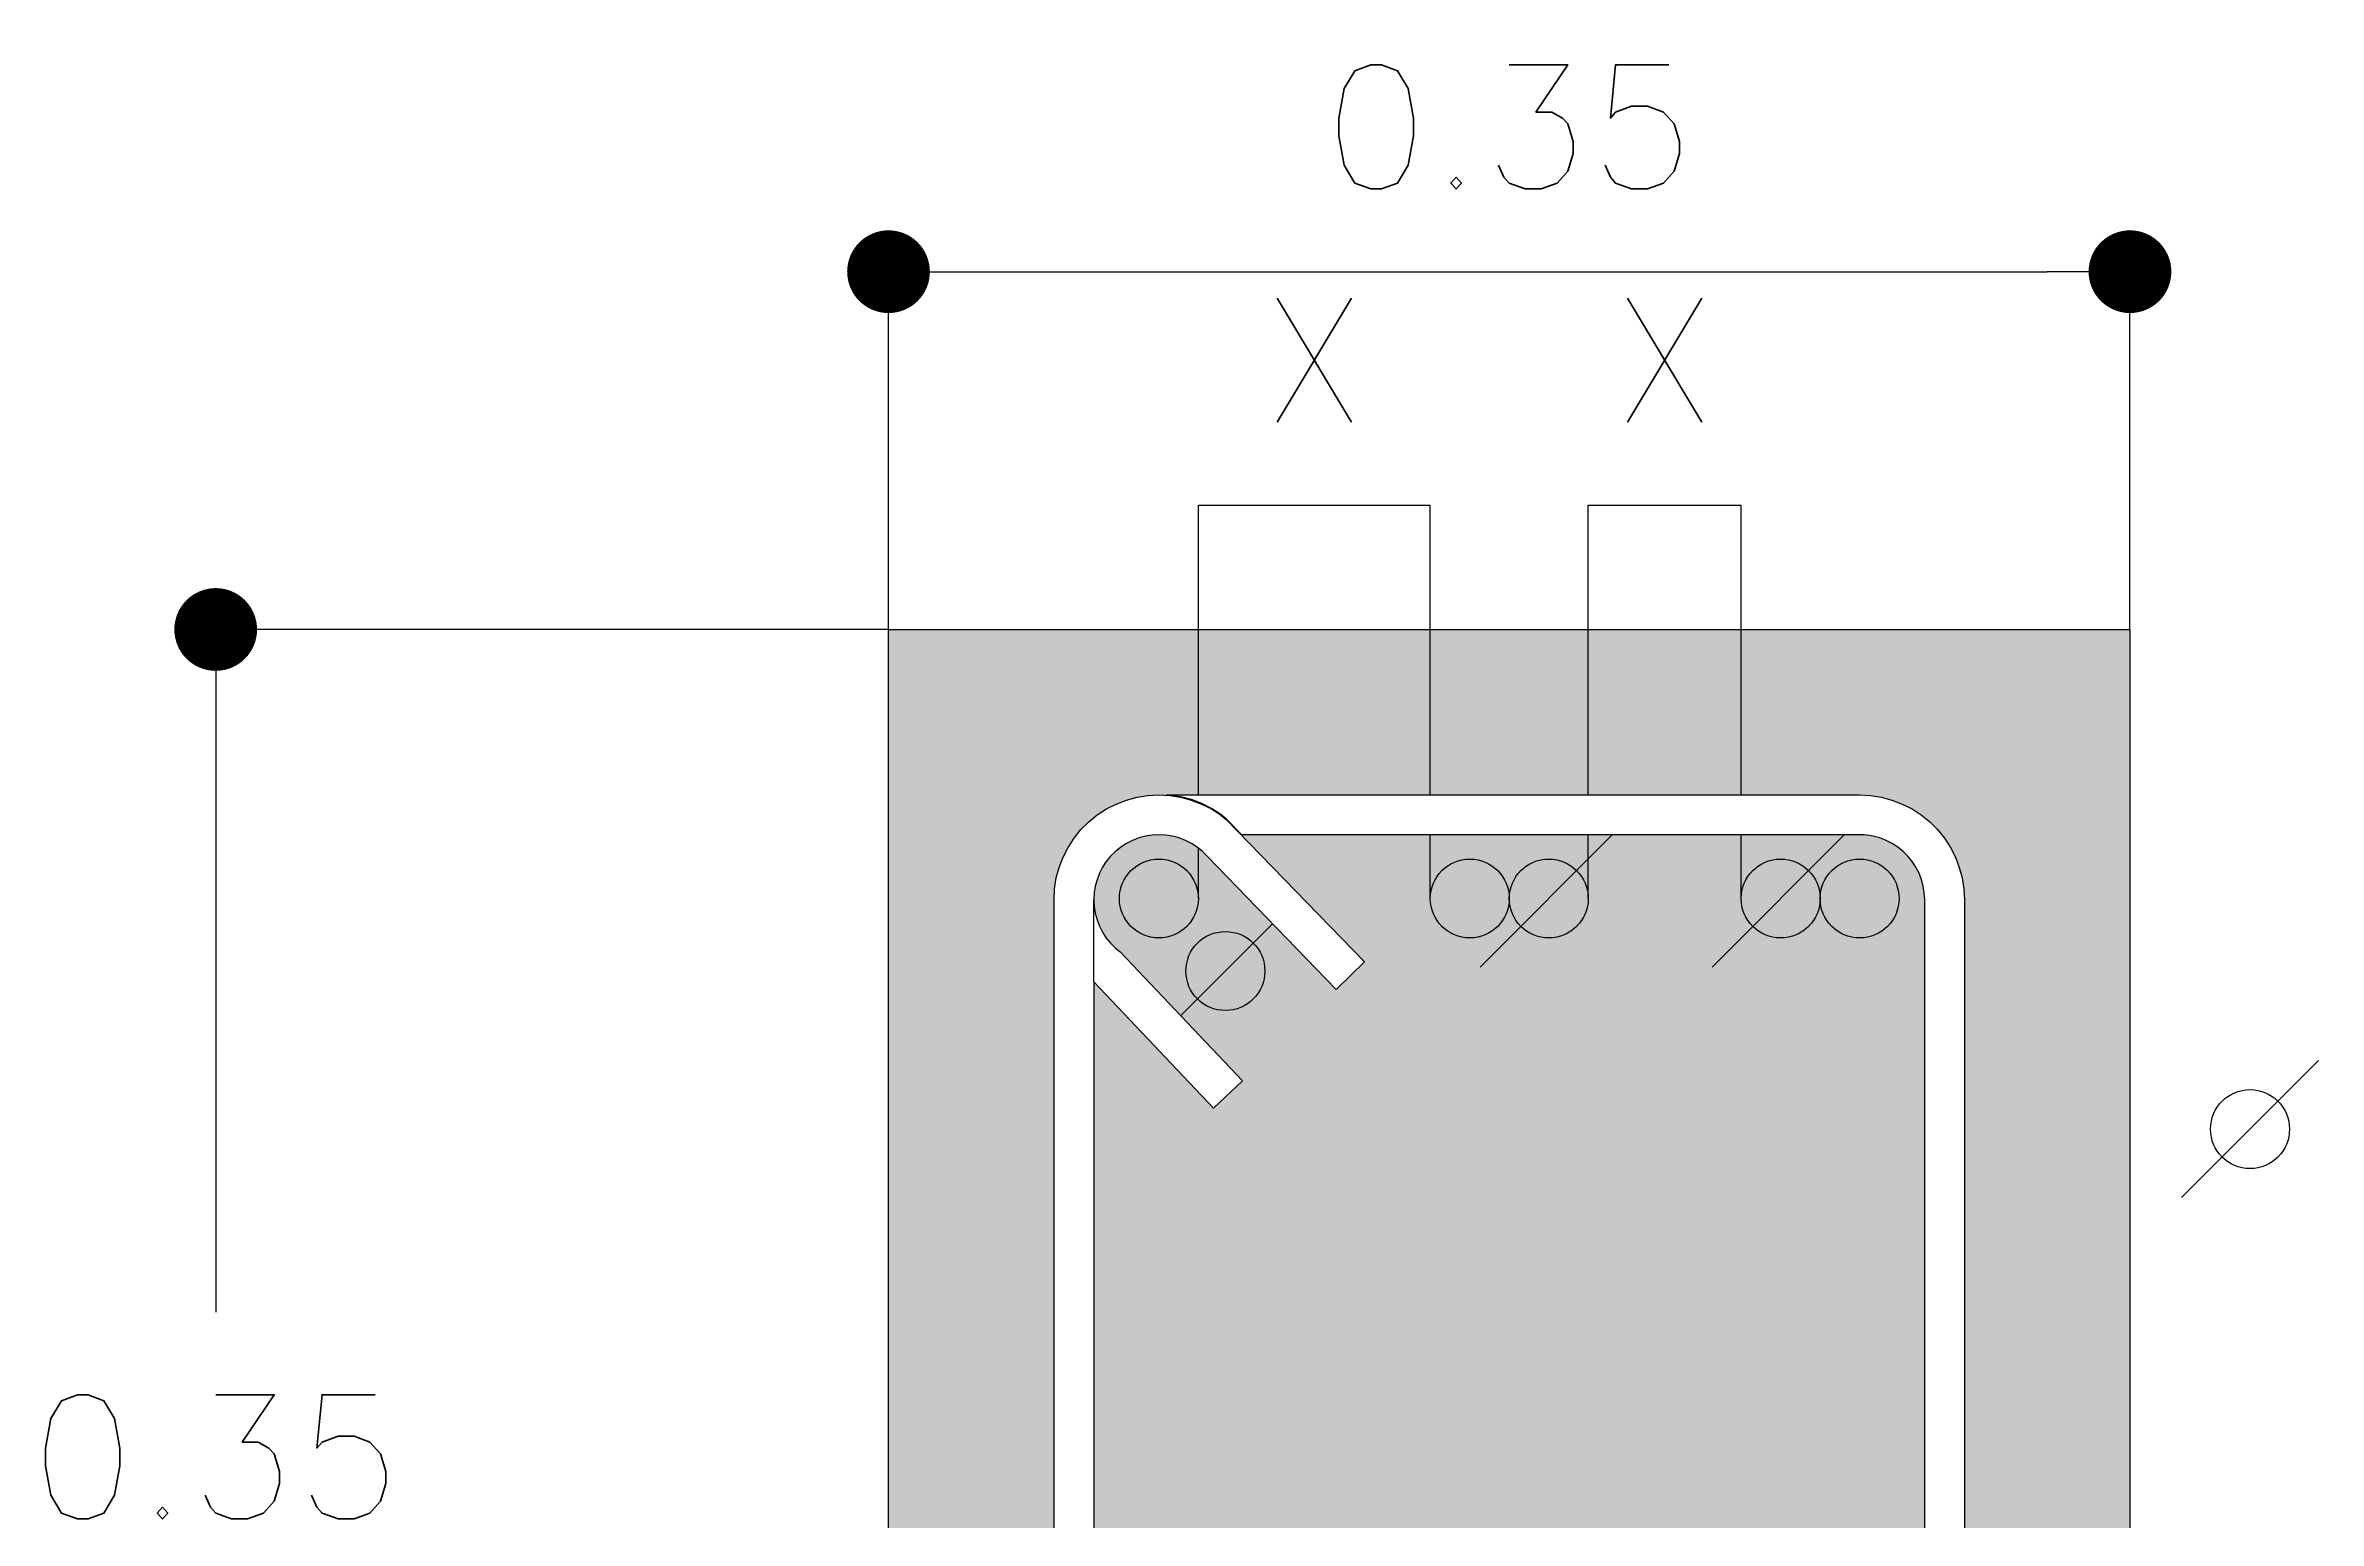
# Model space of a CAD drawing. Header units: millimetres. Extents: x 0 to 212, y -9 to 41.
# Drawn here: x 32.756 to 33.306, y -2.194 to -1.837 of the extents above; entities that cross this region are included whole.
import ezdxf

# ---------------------------------------------------------------- set-up
doc = ezdxf.new("R2010")
doc.units = ezdxf.units.MM
doc.header["$LTSCALE"] = 0.01
doc.header["$PDMODE"] = 3
for name, color, linetype in [('FC_BORDES', 4, 'Continuous'), ('FC_COTAS', 1, 'Continuous'), ('FC_HATCH 254', 254, 'Continuous'), ('FC_REFUERZO 2', 1, 'Continuous')]:
    doc.layers.add(name, color=color, linetype=linetype)
doc.styles.add('FC_TEXT1', font='romans.shx')
doc.dimstyles.new('FC_COTAS', dxfattribs={"dimtxt": 0.0015, "dimasz": 0.001, "dimexe": 0, "dimexo": 0, "dimgap": 0.001, "dimtad": 1, "dimtih": 1, "dimtoh": 1, "dimzin": 0, "dimdsep": 46, "dimtxsty": 'FC_TEXT1', "dimblk": 'DOT', "dimcen": 0.09, "dimclrd": 256, "dimclre": 256, "dimclrt": 256, "dimadec": 0, "dimazin": 0, "dimtfac": 1, "dimtix": 1, "dimtmove": 2, "dimatfit": 3, "dimfxl": 1.002, "dimtolj": 1, "dimtzin": 0, "dimlwd": -1, "dimarcsym": 0})

# ---------------------------------------------------------------- blocks, each defined once
blk = doc.blocks.new('_Dot')
at = {"color": 0, "linetype": 'ByBlock', "lineweight": -2}
blk.add_line((-0.5, 0), (-1, 0), dxfattribs=at)
at = {"color": 0, "linetype": 'ByBlock', "const_width": 0.5}
blk.add_lwpolyline([(-0.25, 0, 1), (0.25, 0, 1)], format="xyb", close=True, dxfattribs=at)
blk = doc.blocks.new('*D220')
at = {"layer": 'Defpoints', "color": 0, "transparency": 16777216}
for p in [(32.79759, -1.97862), (32.96018, -1.97862), (32.96018, -2.37862)]:
    blk.add_point(p, dxfattribs=at)
at = {"layer": 'FC_COTAS', "lineweight": -2, "transparency": 16777216}
for p, q in [((32.96018, -1.97862), (32.79759, -1.97862)), ((32.96018, -2.37862), (32.79759, -2.37862))]:
    blk.add_line(p, q, dxfattribs=at)
at = {"layer": 'FC_COTAS', "transparency": 16777216}
for p, q in [((32.79759, -1.99862), (32.79759, -2.14362)), ((32.79759, -2.35862), (32.79759, -2.21362))]:
    blk.add_line(p, q, dxfattribs=at)
at = {"layer": 'FC_COTAS', "transparency": 16777216, "xscale": 0.02, "yscale": 0.02, "zscale": 0.02}
for p, rotation in [((32.79759, -1.97862), 90), ((32.79759, -2.37862), 270)]:
    blk.add_blockref('_Dot', p, dxfattribs=dict(at, rotation=rotation))
at = {"layer": 'FC_COTAS', "transparency": 16777216, "insert": (32.79759, -2.17862), "char_height": 0.03, "attachment_point": 5, "style": 'FC_TEXT1'}
blk.add_mtext('\\A1;0.35', dxfattribs=at)
blk = doc.blocks.new('*D88')
at = {"layer": 'Defpoints', "color": 0, "transparency": 16777216}
for p in [(33.26018, -1.89214), (32.96018, -1.97862), (33.26018, -1.97862)]:
    blk.add_point(p, dxfattribs=at)
at = {"layer": 'FC_COTAS', "lineweight": -2, "transparency": 16777216}
for p, q in [((32.96018, -1.97862), (32.96018, -1.89214)), ((33.26018, -1.97862), (33.26018, -1.89214))]:
    blk.add_line(p, q, dxfattribs=at)
at = {"layer": 'FC_COTAS', "transparency": 16777216}
blk.add_line((32.98018, -1.89214), (33.24018, -1.89214), dxfattribs=at)
at = {"layer": 'FC_COTAS', "transparency": 16777216, "xscale": 0.02, "yscale": 0.02, "zscale": 0.02, "rotation": 180}
blk.add_blockref('_Dot', (32.96018, -1.89214), dxfattribs=at)
at = {"layer": 'FC_COTAS', "transparency": 16777216, "xscale": 0.02, "yscale": 0.02, "zscale": 0.02}
blk.add_blockref('_Dot', (33.26018, -1.89214), dxfattribs=at)
at = {"layer": 'FC_COTAS', "transparency": 16777216, "insert": (33.11018, -1.85714), "char_height": 0.03, "attachment_point": 5, "style": 'FC_TEXT1'}
blk.add_mtext('\\A1;0.35', dxfattribs=at)
blk = doc.blocks.new('*D92')
at = {"layer": 'Defpoints', "color": 0, "transparency": 16777216}
for p in [(33.16623, -1.94855), (33.12926, -2.04365), (33.16623, -2.04365)]:
    blk.add_point(p, dxfattribs=at)
at = {"layer": 'FC_COTAS', "lineweight": -2, "transparency": 16777216}
for p, q in [((33.12926, -2.04365), (33.12926, -1.94855)), ((33.16623, -2.04365), (33.16623, -1.94855))]:
    blk.add_line(p, q, dxfattribs=at)
at = {"layer": 'FC_COTAS', "transparency": 16777216}
blk.add_line((33.12926, -1.94855), (33.16623, -1.94855), dxfattribs=at)
at = {"layer": 'FC_COTAS', "transparency": 16777216, "insert": (33.14775, -1.91355), "char_height": 0.03, "attachment_point": 5, "style": 'FC_TEXT1'}
blk.add_mtext('\\A1;X', dxfattribs=at)
blk = doc.blocks.new('*D95')
at = {"layer": 'Defpoints', "color": 0, "transparency": 16777216}
for p in [(33.0911, -1.94855), (33.03506, -2.04365), (33.0911, -2.04365)]:
    blk.add_point(p, dxfattribs=at)
at = {"layer": 'FC_COTAS', "lineweight": -2, "transparency": 16777216}
for p, q in [((33.03506, -2.04365), (33.03506, -1.94855)), ((33.0911, -2.04365), (33.0911, -1.94855))]:
    blk.add_line(p, q, dxfattribs=at)
at = {"layer": 'FC_COTAS', "transparency": 16777216}
blk.add_line((33.03506, -1.94855), (33.0911, -1.94855), dxfattribs=at)
at = {"layer": 'FC_COTAS', "transparency": 16777216, "insert": (33.06308, -1.91355), "char_height": 0.03, "attachment_point": 5, "style": 'FC_TEXT1'}
blk.add_mtext('\\A1;X', dxfattribs=at)
blk = doc.blocks.new('*U40')
at = {"color": 0, "ltscale": 1.5}
blk.add_lwpolyline([(-0.06484, -0.00961), (-0.06485, -0.0096)], dxfattribs=at)
blk.add_wipeout([(-0.08279, 0), (0.08466, 0), (0.08731, -0.00014), (0.08993, -0.00055), (0.09249, -0.00124), (0.09497, -0.00219), (0.09733, -0.00339), (0.09955, -0.00484), (0.10162, -0.00651), (0.10349, -0.00838), (0.10516, -0.01045), (0.10661, -0.01267), (0.10781, -0.01503), (0.10876, -0.01751), (0.10945, -0.02007), (0.10986, -0.02269), (0.11, -0.02534), (0.11, -0.29466), (0.10986, -0.29731), (0.10945, -0.29993), (0.10876, -0.30249), (0.10781, -0.30497), (0.10661, -0.30733), (0.10516, -0.30955), (0.10349, -0.31162), (0.10162, -0.31349), (0.09955, -0.31516), (0.09733, -0.31661), (0.09497, -0.31781), (0.09249, -0.31876), (0.08993, -0.31945), (0.08731, -0.31986), (0.08466, -0.32), (-0.08466, -0.32), (-0.08731, -0.31986), (-0.08993, -0.31945), (-0.09249, -0.31876), (-0.09497, -0.31781), (-0.09733, -0.31661), (-0.09955, -0.31516), (-0.10162, -0.31349), (-0.10349, -0.31162), (-0.10516, -0.30955), (-0.10661, -0.30733), (-0.10781, -0.30497), (-0.10876, -0.30249), (-0.10945, -0.29993), (-0.10986, -0.29731), (-0.11, -0.29466), (-0.11, -0.02534), (-0.10986, -0.02269), (-0.10945, -0.02007), (-0.10876, -0.01751), (-0.10781, -0.01503), (-0.10661, -0.01267), (-0.10516, -0.01045), (-0.10349, -0.00838), (-0.10162, -0.00651), (-0.09955, -0.00484), (-0.09733, -0.00339), (-0.09497, -0.00219), (-0.09249, -0.00124), (-0.08993, -0.00055), (-0.08731, -0.00014), (-0.08472, 0), (-0.08201, -0.00014), (-0.07939, -0.00055), (-0.07683, -0.00124), (-0.07435, -0.00219), (-0.07199, -0.00339), (-0.06977, -0.00484), (-0.06839, -0.00595), (-0.03495, -0.04034), (-0.04183, -0.04703), (-0.07297, -0.01482), (-0.07414, -0.01365), (-0.07542, -0.01262), (-0.0768, -0.01172), (-0.07826, -0.01097), (-0.0798, -0.01038), (-0.08139, -0.00996), (-0.08302, -0.0097), (-0.08466, -0.00961), (-0.0863, -0.0097), (-0.08793, -0.00996), (-0.08952, -0.01038), (-0.09106, -0.01097), (-0.09252, -0.01172), (-0.0939, -0.01262), (-0.09518, -0.01365), (-0.09635, -0.01482), (-0.09738, -0.0161), (-0.09828, -0.01748), (-0.09903, -0.01894), (-0.09962, -0.02048), (-0.10004, -0.02207), (-0.1003, -0.0237), (-0.10039, -0.02534), (-0.1003, -0.02698), (-0.10004, -0.02861), (-0.09962, -0.0302), (-0.09903, -0.03174), (-0.09828, -0.0332), (-0.09738, -0.03458), (-0.09635, -0.03586), (-0.09518, -0.03703), (-0.09405, -0.03794), (-0.0645, -0.06914), (-0.07146, -0.07574), (-0.1004, -0.0452), (-0.1004, -0.29466), (-0.1003, -0.2963), (-0.10004, -0.29793), (-0.09962, -0.29952), (-0.09903, -0.30106), (-0.09828, -0.30252), (-0.09738, -0.3039), (-0.09635, -0.30518), (-0.09518, -0.30635), (-0.0939, -0.30738), (-0.09252, -0.30828), (-0.09106, -0.30903), (-0.08952, -0.30962), (-0.08793, -0.31004), (-0.0863, -0.3103), (-0.08466, -0.3104), (0.08466, -0.3104), (0.0863, -0.3103), (0.08793, -0.31004), (0.08952, -0.30962), (0.09106, -0.30903), (0.09252, -0.30828), (0.0939, -0.30738), (0.09518, -0.30635), (0.09635, -0.30518), (0.09738, -0.3039), (0.09828, -0.30252), (0.09903, -0.30106), (0.09962, -0.29952), (0.10004, -0.29793), (0.1003, -0.2963), (0.1004, -0.29466), (0.1004, -0.02534), (0.1003, -0.0237), (0.10004, -0.02207), (0.09962, -0.02048), (0.09903, -0.01894), (0.09828, -0.01748), (0.09738, -0.0161), (0.09635, -0.01482), (0.09518, -0.01365), (0.0939, -0.01262), (0.09252, -0.01172), (0.09106, -0.01097), (0.08952, -0.01038), (0.08793, -0.00996), (0.0863, -0.0097), (0.08573, -0.00967), (-0.06464, -0.00967), (-0.06833, -0.00588), (-0.06971, -0.00476), (-0.07194, -0.00331), (-0.07431, -0.0021), (-0.0768, -0.00114), (-0.07937, -0.00046), (-0.082, -0.00004)], dxfattribs=at)
blk.add_lwpolyline([(-0.08279, 0), (0.08466, 0), (0.08731, -0.00014), (0.08993, -0.00055), (0.09249, -0.00124), (0.09497, -0.00219), (0.09733, -0.00339), (0.09955, -0.00484), (0.10162, -0.00651), (0.10349, -0.00838), (0.10516, -0.01045), (0.10661, -0.01267), (0.10781, -0.01503), (0.10876, -0.01751), (0.10945, -0.02007), (0.10986, -0.02269), (0.11, -0.02534), (0.11, -0.29466), (0.10986, -0.29731), (0.10945, -0.29993), (0.10876, -0.30249), (0.10781, -0.30497), (0.10661, -0.30733), (0.10516, -0.30955), (0.10349, -0.31162), (0.10162, -0.31349), (0.09955, -0.31516), (0.09733, -0.31661), (0.09497, -0.31781), (0.09249, -0.31876), (0.08993, -0.31945), (0.08731, -0.31986), (0.08466, -0.32), (-0.08466, -0.32), (-0.08731, -0.31986), (-0.08993, -0.31945), (-0.09249, -0.31876), (-0.09497, -0.31781), (-0.09733, -0.31661), (-0.09955, -0.31516), (-0.10162, -0.31349), (-0.10349, -0.31162), (-0.10516, -0.30955), (-0.10661, -0.30733), (-0.10781, -0.30497), (-0.10876, -0.30249), (-0.10945, -0.29993), (-0.10986, -0.29731), (-0.11, -0.29466), (-0.11, -0.02534), (-0.10986, -0.02269), (-0.10945, -0.02007), (-0.10876, -0.01751), (-0.10781, -0.01503), (-0.10661, -0.01267), (-0.10516, -0.01045), (-0.10349, -0.00838), (-0.10162, -0.00651), (-0.09955, -0.00484), (-0.09733, -0.00339), (-0.09497, -0.00219), (-0.09249, -0.00124), (-0.08993, -0.00055), (-0.08731, -0.00014), (-0.08472, 0), (-0.08201, -0.00014), (-0.07939, -0.00055), (-0.07683, -0.00124), (-0.07435, -0.00219), (-0.07199, -0.00339), (-0.06977, -0.00484), (-0.06839, -0.00595), (-0.03495, -0.04034), (-0.04183, -0.04703), (-0.07297, -0.01482), (-0.07414, -0.01365), (-0.07542, -0.01262), (-0.0768, -0.01172), (-0.07826, -0.01097), (-0.0798, -0.01038), (-0.08139, -0.00996), (-0.08302, -0.0097), (-0.08466, -0.00961), (-0.0863, -0.0097), (-0.08793, -0.00996), (-0.08952, -0.01038), (-0.09106, -0.01097), (-0.09252, -0.01172), (-0.0939, -0.01262), (-0.09518, -0.01365), (-0.09635, -0.01482), (-0.09738, -0.0161), (-0.09828, -0.01748), (-0.09903, -0.01894), (-0.09962, -0.02048), (-0.10004, -0.02207), (-0.1003, -0.0237), (-0.10039, -0.02534), (-0.1003, -0.02698), (-0.10004, -0.02861), (-0.09962, -0.0302), (-0.09903, -0.03174), (-0.09828, -0.0332), (-0.09738, -0.03458), (-0.09635, -0.03586), (-0.09518, -0.03703), (-0.09405, -0.03794), (-0.0645, -0.06914), (-0.07146, -0.07574), (-0.1004, -0.0452), (-0.1004, -0.29466), (-0.1003, -0.2963), (-0.10004, -0.29793), (-0.09962, -0.29952), (-0.09903, -0.30106), (-0.09828, -0.30252), (-0.09738, -0.3039), (-0.09635, -0.30518), (-0.09518, -0.30635), (-0.0939, -0.30738), (-0.09252, -0.30828), (-0.09106, -0.30903), (-0.08952, -0.30962), (-0.08793, -0.31004), (-0.0863, -0.3103), (-0.08466, -0.3104), (0.08466, -0.3104), (0.0863, -0.3103), (0.08793, -0.31004), (0.08952, -0.30962), (0.09106, -0.30903), (0.09252, -0.30828), (0.0939, -0.30738), (0.09518, -0.30635), (0.09635, -0.30518), (0.09738, -0.3039), (0.09828, -0.30252), (0.09903, -0.30106), (0.09962, -0.29952), (0.10004, -0.29793), (0.1003, -0.2963), (0.1004, -0.29466), (0.1004, -0.02534), (0.1003, -0.0237), (0.10004, -0.02207), (0.09962, -0.02048), (0.09903, -0.01894), (0.09828, -0.01748), (0.09738, -0.0161), (0.09635, -0.01482), (0.09518, -0.01365), (0.0939, -0.01262), (0.09252, -0.01172), (0.09106, -0.01097), (0.08952, -0.01038), (0.08793, -0.00996), (0.0863, -0.0097), (0.08573, -0.00967), (-0.06464, -0.00967), (-0.06833, -0.00588), (-0.06971, -0.00476), (-0.07194, -0.00331), (-0.07431, -0.0021), (-0.0768, -0.00114), (-0.07937, -0.00046), (-0.082, -0.00004)], close=True, dxfattribs=at)
blk.add_lwpolyline([(-0.1004, -0.0452), (-0.10039, -0.02534)], dxfattribs=at)

msp = doc.modelspace()

# ---------------------------------------------------------------- hatches: boundary and pattern name
at = {"layer": 'FC_HATCH 254'}
h = msp.add_hatch(color=256, dxfattribs=at)
h.dxf.hatch_style = 1
h.paths.add_polyline_path([(32.96018, -2.37862), (32.96018, -1.97862), (33.26018, -1.97862), (33.26018, -2.37862)])
at = {"layer": 'FC_REFUERZO 2'}
for points in [[(33.02552, -2.05319, 1), (33.02552, -2.03411, 1)], [(33.10064, -2.05319, -1), (33.10064, -2.03411, -1)], [(33.19485, -2.05319, -1), (33.19485, -2.03411, -1)]]:
    msp.add_hatch(color=256, dxfattribs=at).paths.add_polyline_path(points)

# ---------------------------------------------------------------- linework, layer by layer
at = {"layer": 'FC_BORDES'}
msp.add_lwpolyline([(32.96018, -2.37862), (32.96018, -1.97862), (33.26018, -1.97862), (33.26018, -2.37862)], close=True, dxfattribs=at)
at = {"layer": 'FC_REFUERZO 2', "ltscale": 0.35}
for points in [[(33.13629, -2.02709), (33.10316, -2.06021)], [(33.19233, -2.02709), (33.15921, -2.06021)], [(33.05814, -2.04462), (33.02501, -2.07774)], [(33.30575, -2.08282), (33.27263, -2.11595)]]:
    msp.add_lwpolyline(points, dxfattribs=at)
at = {"layer": 'FC_REFUERZO 2'}
for centre in [(33.02552, -2.04365), (33.10064, -2.04365), (33.11972, -2.04365), (33.17577, -2.04365), (33.19485, -2.04365), (33.04158, -2.06118), (33.28919, -2.09939)]:
    msp.add_circle(centre, 0.00954, dxfattribs=at)

# ---------------------------------------------------------------- dimensions: what is measured, and where the dimension line sits
at = {"layer": 'FC_COTAS'}
for base, p1, p2, text, picture, middle in [((33.26018, -1.89214), (32.96018, -1.97862), (33.26018, -1.97862), '0.35', '*D88', (33.11018, -1.85714)), ((33.0911, -1.94855), (33.03506, -2.04365), (33.0911, -2.04365), 'X', '*D95', (33.06308, -1.91355)), ((33.16623, -1.94855), (33.12926, -2.04365), (33.16623, -2.04365), 'X', '*D92', (33.14775, -1.91355))]:
    dim = msp.add_linear_dim(base=base, p1=p1, p2=p2, text=text, dimstyle='FC_COTAS', override={"dimscale": 0, "dimtix": 1, "dimtofl": 1, "dimtmove": 2, "dimatfit": 1}, dxfattribs=at)
    dim.commit()
    dim.dimension.update_dxf_attribs({"geometry": picture, "text_midpoint": middle})
dim = msp.add_linear_dim(base=(32.79759, -1.97862), p1=(32.96018, -2.37862), p2=(32.96018, -1.97862), angle=90, text='0.35', dimstyle='FC_COTAS', override={"dimscale": 0, "dimtix": 1, "dimtofl": 1, "dimtmove": 2, "dimatfit": 1}, dxfattribs=at)
dim.commit()
dim.dimension.update_dxf_attribs({"geometry": '*D220', "text_midpoint": (32.79759, -2.17862)})

# ---------------------------------------------------------------- next in the draw order: block references
at = {"layer": 'FC_REFUERZO 2'}
msp.add_blockref('*U40', (33.11018, -2.01862), dxfattribs=at)

doc.saveas('drawing.dxf')
